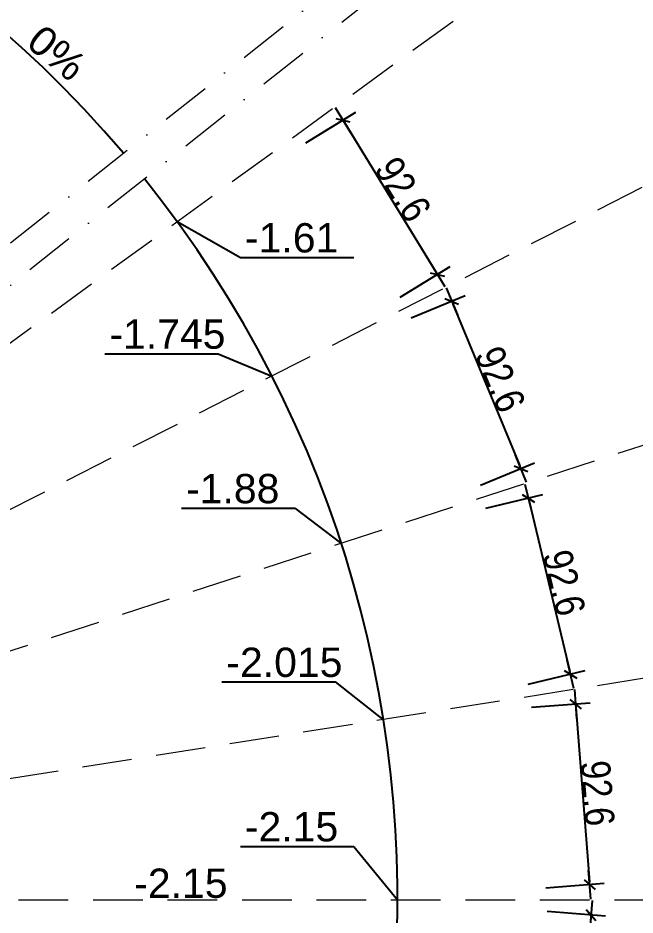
# Model space of a CAD drawing. Header units: millimetres. Extents: x 2049 to 26244, y -43633 to -34245.
# Drawn here: x 3719.9 to 4035.6, y -42309.8 to -41851 of the extents above; entities that cross this region are included whole.
import ezdxf

# ---------------------------------------------------------------- set-up
doc = ezdxf.new("R2010")
doc.units = ezdxf.units.MM
doc.linetypes.add('CACHEX2', pattern=[19.049999999999997, 12.7, -6.35])
doc.linetypes.add('TIRETPTX2', pattern=[50.8, 25.4, -12.7, 0, -12.7])
for name, color, linetype in [('01_cote_gen', 4, 'Continuous'), ('01_murs_sup', 2, 'CACHEX2'), ('01_poch_murs', 253, 'Continuous'), ('01_texte', 230, 'Continuous'), ('AA_COTES', 2, 'Continuous')]:
    doc.layers.add(name, color=color, linetype=linetype)
doc.layers.add('01_murs_coup', color=5, linetype='Continuous', lineweight=60)
doc.layers.add('01_tram_axes', color=2, linetype='TIRETPTX2', lineweight=9)
doc.styles.add('MATTE_TXT', font='arial.ttf')
doc.styles.add('STYLE2', font='ARIALN.TTF')
doc.dimstyles.new('JB50', dxfattribs={"dimscale": 0.1, "dimtxt": 150, "dimasz": 15, "dimexe": 0.1, "dimexo": 0.1, "dimgap": 0.09, "dimtad": 1, "dimdec": 1, "dimdsep": 46, "dimtxsty": 'STYLE2', "dimblk1": 'BOND_G', "dimblk2": 'BOND_D', "dimsah": 1, "dimcen": 1.5, "dimdle": 0.01, "dimse1": 1, "dimse2": 1, "dimclrd": 4, "dimclre": 2, "dimclrt": 6, "dimazin": 2, "dimtfac": 2.333333333333333, "dimtdec": 1, "dimtix": 1, "dimtmove": 2, "dimatfit": 3, "dimldrblk": 'BOND_G', "dimfxl": 1, "dimtolj": 1, "dimtzin": 0, "dimarcsym": 0})
pattern_1 = [(135, (-9275.434901957728, 6358.23128257494), (-11.22532015133644, 8.881784197001252e-16), [7.9375, -7.9375])]

# ---------------------------------------------------------------- blocks, each defined once
blk = doc.blocks.new('BOND_G')
at = {"layer": 'AA_COTES', "color": 0}
for p, q in [((0, -5), (0, 14.99999999999999)), ((5, 0), (-5, 0)), ((1.767766952966312, 1.767766952966312), (-1.767766952966426, -1.767766952966426))]:
    blk.add_line(p, q, dxfattribs=at)
blk = doc.blocks.new('BOND_D')
at = {"layer": 'AA_COTES', "color": 0}
for p, q in [((0, 5), (0, -15)), ((5, 0), (-5, 0)), ((-1.767766952966312, -1.767766952966312), (1.767766952966426, 1.767766952966426))]:
    blk.add_line(p, q, dxfattribs=at)
blk = doc.blocks.new('*D7515')
at = {"layer": '01_cote_gen', "color": 4, "lineweight": -2, "transparency": 16777216}
blk.add_line((4012.882886694294, -42311.25461514512), (4005.854384942048, -42400.56019745708), dxfattribs=at)
at = {"layer": 'Defpoints', "color": 0, "transparency": 16777216}
for p in [(3914.040421113832, -42301.97090610464), (3906.776542074557, -42394.26724041781), (4005.736696298534, -42402.05557345768)]:
    blk.add_point(p, dxfattribs=at)
at = {"layer": '01_cote_gen', "color": 4, "lineweight": -2, "transparency": 16777216, "xscale": 1.5, "yscale": 1.5, "zscale": 1.5}
for name, p, rotation in [('BOND_G', (4013.000575337809, -42309.75923914451), 85.50000000297884), ('BOND_D', (4005.736696298534, -42402.05557345768), 265.5000000029788)]:
    blk.add_blockref(name, p, dxfattribs=dict(at, rotation=rotation))
at = {"layer": '01_cote_gen', "color": 6, "lineweight": 0, "transparency": 16777216, "insert": (4001.724677638204, -42355.30581374584), "char_height": 15, "attachment_point": 5, "rotation": 85.50000000297881, "style": 'STYLE2'}
blk.add_mtext('\\A1;92.6', dxfattribs=at)
blk = doc.blocks.new('*D7783')
at = {"layer": '01_cote_gen', "color": 4, "lineweight": -2, "ltscale": 200, "transparency": 16777216}
blk.add_line((4005.238113454716, -42203.4308148333), (4012.266516100352, -42292.73576088436), dxfattribs=at)
at = {"layer": 'Defpoints', "color": 0, "ltscale": 200, "transparency": 16777216}
for p in [(3906.776642830359, -42209.67520833058), (4012.384203927902, -42294.23113694918), (3914.040421131096, -42301.97090651128)]:
    blk.add_point(p, dxfattribs=at)
at = {"layer": '01_cote_gen', "color": 4, "lineweight": -2, "ltscale": 200, "transparency": 16777216, "xscale": 1.5, "yscale": 1.5, "zscale": 1.5}
for name, p, rotation in [('BOND_G', (4005.120425627166, -42201.93543876848), 94.49996873311898), ('BOND_D', (4012.384203927902, -42294.23113694918), 274.499968733119)]:
    blk.add_blockref(name, p, dxfattribs=dict(at, rotation=rotation))
at = {"layer": '01_cote_gen', "color": 6, "ltscale": 200, "transparency": 16777216, "insert": (4016.396273285758, -42247.48169947456), "char_height": 15, "attachment_point": 5, "rotation": 274.499968733119, "style": 'STYLE2'}
blk.add_mtext('\\A1;92.6', dxfattribs=at)
blk = doc.blocks.new('*D7784')
at = {"layer": '01_cote_gen', "color": 4, "lineweight": -2, "ltscale": 200, "transparency": 16777216}
blk.add_line((3981.33819691617, -42098.10177831561), (4002.251385523384, -42185.21100210314), dxfattribs=at)
at = {"layer": 'Defpoints', "color": 0, "ltscale": 200, "transparency": 16777216}
for p in [(3885.163114513897, -42119.6488756504), (4002.601555378006, -42186.66955654947), (3906.776642830358, -42209.67520833058)]:
    blk.add_point(p, dxfattribs=at)
at = {"layer": '01_cote_gen', "color": 4, "lineweight": -2, "ltscale": 200, "transparency": 16777216, "xscale": 1.5, "yscale": 1.5, "zscale": 1.5}
for name, p, rotation in [('BOND_G', (3980.988027061546, -42096.64322386929), 103.5000710558633), ('BOND_D', (4002.601555378006, -42186.66955654947), 283.5000710558634)]:
    blk.add_blockref(name, p, dxfattribs=dict(at, rotation=rotation))
at = {"layer": '01_cote_gen', "color": 6, "ltscale": 200, "transparency": 16777216, "insert": (3999.250527560635, -42139.8664165014), "char_height": 15, "attachment_point": 5, "rotation": 283.5000710558634, "style": 'STYLE2'}
blk.add_mtext('\\A1;92.6', dxfattribs=at)
blk = doc.blocks.new('*D7785')
at = {"layer": '01_cote_gen', "color": 4, "lineweight": -2, "ltscale": 200, "transparency": 16777216}
blk.add_line((3942.386877324028, -41997.35164235054), (3976.671640089242, -42080.12021789247), dxfattribs=at)
at = {"layer": 'Defpoints', "color": 0, "ltscale": 200, "transparency": 16777216}
for p in [(3849.730275834936, -42034.10867212184), (3977.245678046116, -42081.50603188579), (3885.163114513896, -42119.6488756504)]:
    blk.add_point(p, dxfattribs=at)
at = {"layer": '01_cote_gen', "color": 4, "lineweight": -2, "ltscale": 200, "transparency": 16777216, "xscale": 1.5, "yscale": 1.5, "zscale": 1.5}
for name, p, rotation in [('BOND_G', (3941.812839367154, -41995.96582835723), 112.5005295527969), ('BOND_D', (3977.245678046116, -42081.50603188579), 292.5005295527969)]:
    blk.add_blockref(name, p, dxfattribs=dict(at, rotation=rotation))
at = {"layer": '01_cote_gen', "color": 6, "ltscale": 200, "transparency": 16777216, "insert": (3966.613165500525, -42035.8016031467), "char_height": 15, "attachment_point": 5, "rotation": 292.5005295527969, "style": 'STYLE2'}
blk.add_mtext('\\A1;92.6', dxfattribs=at)
blk = doc.blocks.new('*D7786')
at = {"layer": '01_cote_gen', "color": 4, "lineweight": -2, "ltscale": 200, "transparency": 16777216}
blk.add_line((3886.891726152879, -41904.49828722687), (3933.705150525648, -41980.88681722643), dxfattribs=at)
at = {"layer": 'Defpoints', "color": 0, "ltscale": 200, "transparency": 16777216}
for p in [(3801.349295567197, -41955.1622585213), (3934.488928473131, -41982.16575902692), (3849.730275834938, -42034.10867212185)]:
    blk.add_point(p, dxfattribs=at)
at = {"layer": '01_cote_gen', "color": 4, "lineweight": -2, "ltscale": 200, "transparency": 16777216, "xscale": 1.5, "yscale": 1.5, "zscale": 1.5}
for name, p, rotation in [('BOND_G', (3886.107948205392, -41903.21934542638), 121.5013484695014), ('BOND_D', (3934.488928473131, -41982.16575902692), 301.5013484695014)]:
    blk.add_blockref(name, p, dxfattribs=dict(at, rotation=rotation))
at = {"layer": '01_cote_gen', "color": 6, "ltscale": 200, "transparency": 16777216, "insert": (3916.836043352047, -41938.6860910754), "char_height": 15, "attachment_point": 5, "rotation": 301.5013484695014, "style": 'STYLE2'}
blk.add_mtext('\\A1;92.6', dxfattribs=at)
blk = doc.blocks.new('*D8144')
at = {"layer": '01_cote_gen', "color": 4, "lineweight": -2, "ltscale": 200, "transparency": 16777216}
blk.add_line((3325.57923335233, -42378.22322223377), (4171.551205983902, -42378.22322223377), dxfattribs=at)
at = {"layer": 'Defpoints', "color": 0, "ltscale": 200, "transparency": 16777216}
for p in [(3324.07923335233, -42102.46369714817), (4173.051205983902, -42355.89382690262), (4173.051205983902, -42378.22322223377)]:
    blk.add_point(p, dxfattribs=at)
at = {"layer": '01_cote_gen', "color": 4, "lineweight": -2, "ltscale": 200, "transparency": 16777216, "xscale": 1.5, "yscale": 1.5, "zscale": 1.5, "rotation": 180}
blk.add_blockref('BOND_G', (3324.07923335233, -42378.22322223377), dxfattribs=at)
at = {"layer": '01_cote_gen', "color": 4, "lineweight": -2, "ltscale": 200, "transparency": 16777216, "xscale": 1.5, "yscale": 1.5, "zscale": 1.5}
blk.add_blockref('BOND_D', (4173.051205983902, -42378.22322223377), dxfattribs=at)
at = {"layer": '01_cote_gen', "color": 6, "ltscale": 200, "transparency": 16777216, "insert": (3748.565219668116, -42370.55562741795), "char_height": 15, "attachment_point": 5, "style": 'STYLE2'}
blk.add_mtext('\\A1;849', dxfattribs=at)
blk = doc.blocks.new('*D8145')
at = {"layer": '01_cote_gen', "color": 4, "lineweight": -2, "ltscale": 200, "transparency": 16777216}
blk.add_line((3535.360307741431, -42300.65610023707), (3535.360307741431, -41845.11030432813), dxfattribs=at)
at = {"layer": 'Defpoints', "color": 0, "ltscale": 200, "transparency": 16777216}
for p in [(3535.360307741431, -41843.61030432813), (4042.456728691639, -41843.61030432813), (3536.754583273992, -42302.15610023707)]:
    blk.add_point(p, dxfattribs=at)
at = {"layer": '01_cote_gen', "color": 4, "lineweight": -2, "ltscale": 200, "transparency": 16777216, "xscale": 1.5, "yscale": 1.5, "zscale": 1.5}
for name, p, rotation in [('BOND_D', (3535.360307741431, -41843.61030432813), 90), ('BOND_G', (3535.360307741431, -42302.15610023707), 270)]:
    blk.add_blockref(name, p, dxfattribs=dict(at, rotation=rotation))
at = {"layer": '01_cote_gen', "color": 6, "ltscale": 200, "transparency": 16777216, "insert": (3527.692712925612, -42193.29175762503), "char_height": 15, "attachment_point": 5, "rotation": 90, "style": 'STYLE2'}
blk.add_mtext('\\A1;458.5', dxfattribs=at)

msp = doc.modelspace()

# ---------------------------------------------------------------- hatches: boundary and pattern name
at = {"layer": '01_murs_sup', "ltscale": 200}
h = msp.add_hatch(dxfattribs=at)
h.set_pattern_fill('DASH', color=256, scale=2.5, angle=135)
h.set_pattern_definition(pattern_1)
h.paths.add_polyline_path([(4464.954414359097, -41824.61030489879), (4054.048534144615, -41824.61030489879, 0.2561510916584337), (3307.479926285565, -41415.28431463413), (3023.963610350051, -41415.28431463413), (3023.963610350051, -41267.8843984316), (3003.963610350051, -41267.8843984316), (3003.963610350051, -41435.28431463413), (3307.479926285559, -41435.28431463413, -0.2587895631133725), (4041.757101152494, -41842.61030489879), (4173.052292461669, -41842.61030489879), (4173.052292461671, -42262.93105343831), (4193.053921331395, -42262.93105343831), (4193.052291940354, -41842.61030453134), (4465.060480376273, -41842.65378315966)])
h = msp.add_hatch(dxfattribs=at)
h.set_pattern_fill('DASH', color=256, scale=2.5, angle=135)
h.set_pattern_definition(pattern_1)
h.paths.add_polyline_path([(4382.054422460566, -42435.61030429075), (4193.054590729766, -42435.61030429075), (4193.053921331395, -42262.93105343831), (4173.052292461671, -42262.93105343831), (4173.052292461671, -42451.61030429075), (4382.054422460566, -42451.61030429075)])
edge = h.paths.add_edge_path()
edge.add_line((4172.973235290317, -42605.58295663257), (4172.973235290317, -42545.57735816522))
edge.add_arc((3323.963487809615, -42275.27484489026), 891.0000000000011, 161.4979151459836, 342.3398845277021, ccw=False)
edge.add_line((2479.017399016777, -41992.52565031372), (2571.631965968572, -41686.43164648903))
edge.add_line((2571.631965968572, -41686.43164648903), (2550.736530867664, -41686.43164648903))
edge.add_line((2550.736530867664, -41686.43164648903), (2459.9583040734, -41986.45648938469))
edge.add_arc((3323.963487809609, -42275.2748448903), 911.0000000000025, 161.5163264278079, 338.7414256286336)
edge = h.paths.add_edge_path()
edge.add_line((4198.055262503389, -42459.61030446181), (4172.973235290317, -42459.61030446181))
edge.add_line((4172.973235290317, -42459.61030446181), (4172.973235290317, -42605.58295663257))
edge.add_arc((3841.013722691027, -42461.82869013405), 361.7490941822585, 336.5850923156455, 350.7465502359225)
edge.add_line((4198.055262503389, -42519.99866512204), (4198.055262503389, -42459.61030446181))

# ---------------------------------------------------------------- linework, layer by layer
at = {"layer": '01_murs_coup', "ltscale": 0.1}
msp.add_arc((3324.040087767409, -42275.27484489029), 911.0000000000013, 161.5163264276974, 338.7414028570541, dxfattribs=at)
at = {"layer": '01_murs_sup'}
for radius, start, end in [(911.0000000000011, 161.5163264275059, 343.6349518813674), (891.0000000000003, 161.4979151461423, 342.3402993923187)]:
    msp.add_arc((3323.963487809609, -42275.27484489029), radius, start, end, dxfattribs=at)
at = {"layer": '01_poch_murs', "linetype": 'CACHEX2', "lineweight": 5, "ltscale": 2}
for p, q in [((3582.914802895404, -42113.86420703063), (4013.954455891648, -41800.69556787219)), ((3609.15867498326, -42156.68602518138), (4173.055058553095, -41869.36646687469)), ((3628.378081127777, -42203.08339069537), (4173.053817398359, -42026.10751592091)), ((3640.101030254299, -42251.91217757512), (4173.052697769253, -42167.5015223517)), ((3644.040087767306, -42301.97090651129), (4173.051632972801, -42301.97090651129))]:
    msp.add_line(p, q, dxfattribs=at)
at = {"layer": '01_texte'}
for p, q in [((3801.34929566543, -41955.16225844993), (3833.718704571743, -41973.48219194567)), ((3833.718704571743, -41973.48219194567), (3891.7771859895, -41973.48219194567)), ((3764.343374981131, -42022.72236712379), (3822.401856398887, -42022.72236712379)), ((3822.401856398887, -42022.72236712379), (3849.730275834935, -42034.10867202972)), ((3803.576545425474, -42101.74144353037), (3861.63502684323, -42101.74144353037)), ((3861.63502684323, -42101.74144353037), (3885.1631145139, -42119.64887555828)), ((3824.174295120216, -42190.57598749379), (3882.232776537973, -42190.57598749379)), ((3882.232776537973, -42190.57598749379), (3906.576864011776, -42209.70684987128)), ((3833.678193360507, -42274.683546823), (3891.736674778263, -42274.683546823)), ((3891.736674778263, -42274.683546823), (3914.040421131097, -42301.97090651128))]:
    msp.add_line(p, q, dxfattribs=at)
msp.add_arc((3324.040421131097, -42301.9709066034), 590, 40.32016680736935, 38.68216468639542, dxfattribs=at)
at = {"layer": '01_tram_axes'}
for p, q in [((3516.643992235389, -42124.2401087386), (4033.947101610625, -41713.92811770344)), ((3526.686506139988, -42137.79894704517), (4043.989615515224, -41727.48695601002))]:
    msp.add_line(p, q, dxfattribs=at)

# ---------------------------------------------------------------- texts
at = {"layer": '01_texte', "style": 'MATTE_TXT'}
msp.add_text('0%%%', height=14.99999999999999, rotation=320.4817946247869, dxfattribs=at).set_placement((3723.414242504183, -41865.01248961053))
for s, p in [('-1.61', (3836.051221219888, -41970.92323552347)), ('-1.745', (3766.675891629275, -42020.16341070159)), ('-1.88', (3805.909062073618, -42099.18248710817)), ('-2.015', (3826.506811768361, -42188.01703107158)), ('-2.15', (3836.010710008652, -42272.1245904008)), ('-2.15', (3779.391244983608, -42300.99861318013))]:
    msp.add_text(s, height=15, dxfattribs=at).set_placement(p)

# ---------------------------------------------------------------- dimensions: what is measured, and where the dimension line sits
at = {"layer": '01_cote_gen', "ltscale": 200}
dim = msp.add_linear_dim(base=(3535.360307741431, -41843.61030432813), p1=(3536.754583273992, -42302.15610023707), p2=(4042.456728691639, -41843.61030432813), angle=90, dimstyle='JB50', dxfattribs=at)
dim.commit()
dim.dimension.update_dxf_attribs({"geometry": '*D8145', "text_midpoint": (3527.692712925612, -42193.29175762503), "dimtype": 160})
for p1, p2, distance, picture, middle in [((3801.349295567199, -41955.1622585213), (3849.730275834935, -42034.10867212184), 99.40872908265602, '*D7786', (3916.836043352047, -41938.6860910754)), ((3849.730275834935, -42034.10867212184), (3885.1631145139, -42119.6488756504), 99.66983012484813, '*D7785', (3966.613165500525, -42035.8016031467)), ((3885.1631145139, -42119.6488756504), (3906.776642830359, -42209.67520833058), 98.54782533692935, '*D7784', (3999.250527560635, -42139.8664165014)), ((3906.776642830359, -42209.67520833058), (3914.040421131097, -42301.97090651129), 98.64787705602058, '*D7783', (4016.396273285758, -42247.48169947456))]:
    dim = msp.add_aligned_dim(p1=p1, p2=p2, distance=distance, dimstyle='JB50', dxfattribs=at)
    dim.commit()
    dim.dimension.update_dxf_attribs({"geometry": picture, "text_midpoint": middle})
dim = msp.add_linear_dim(base=(4173.051205983902, -42378.22322223377), p1=(3324.07923335233, -42102.46369714817), p2=(4173.051205983902, -42355.89382690262), dimstyle='JB50', dxfattribs=at)
dim.commit()
dim.dimension.update_dxf_attribs({"geometry": '*D8144', "text_midpoint": (3748.565219668116, -42370.55562741795)})
at = {"layer": '01_cote_gen', "lineweight": 0}
dim = msp.add_aligned_dim(p1=(3914.040421113832, -42301.97090610464), p2=(3906.776542074558, -42394.26724041781), distance=99.2661586623204, dimstyle='JB50', dxfattribs=at)
dim.commit()
dim.dimension.update_dxf_attribs({"geometry": '*D7515', "text_midpoint": (4001.724677638204, -42355.30581374584)})

doc.saveas('drawing.dxf')
